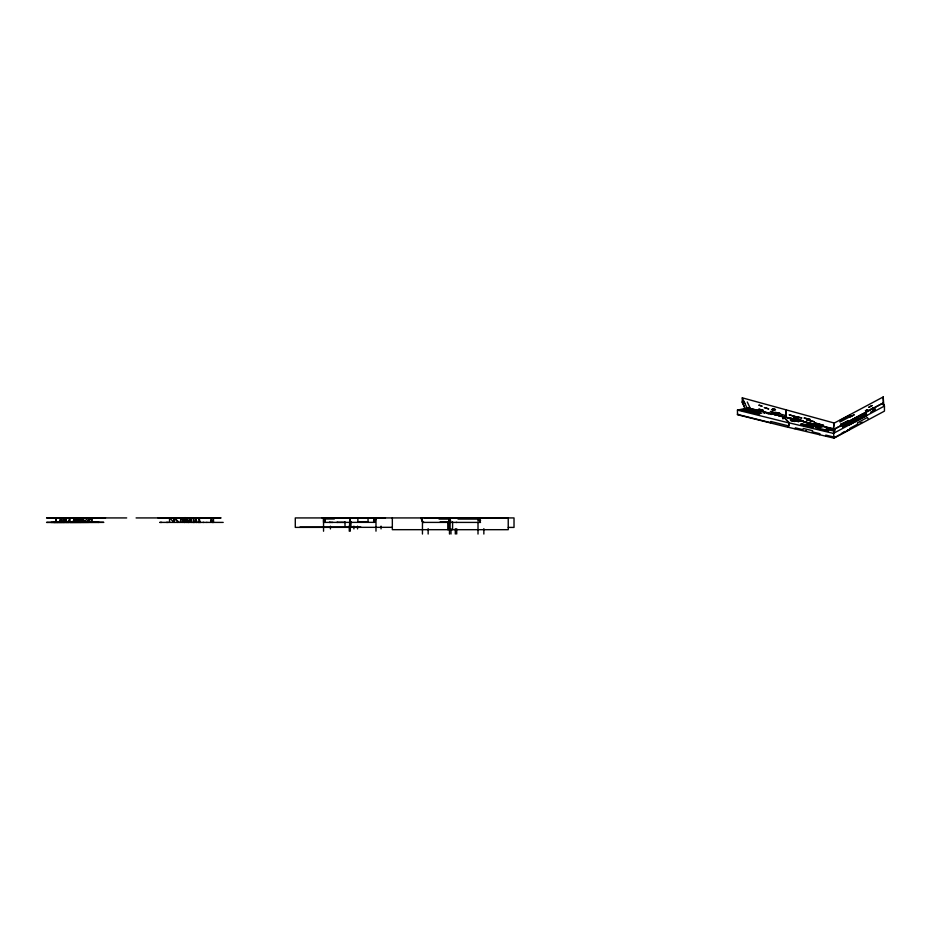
<?xml version="1.0" encoding="UTF-8"?>
<svg xmlns="http://www.w3.org/2000/svg" width="931" height="931" viewBox="0 0 931 931"><rect width="100%" height="100%" fill="white"/><g stroke="black" fill="none" stroke-linecap="round" stroke-linejoin="round"><path stroke-width="1.4" d="M340.746 518.206L357.865 518.171L357.865 521.674L368.048 521.663L368.036 517.857M374.134 520.115L374.134 522.349L374.087 520.115L374.134 522.349L323.534 522.396L323.546 517.927L322.161 517.927M428.155 534.033L428.155 528.668M441.853 518.253L442.446 517.927M449.475 534.045L449.475 517.927L449.487 522.396M455.306 534.045L455.306 528.668M478.01 534.057L478.01 521.965M478.93 520.406L478.93 519.661M883.379 404.298L883.228 396.943L834.118 423.14L833.303 429.936L834.106 423L742.286 397.84L742.286 402.564L745.44 409.291M326.828 517.927L328.562 517.927M325.012 517.927L325.117 522.396L324.488 517.927M376.438 517.892L374.262 522.338L373.82 520.115L373.796 522.326L374.658 522.361L376.171 517.869M785.752 417.204L785.822 409.884M744.3 406.859L742.286 401.436L743.799 401.843M785.729 417.554L785.869 409.675M55.581 522.384L56.058 517.915L56.058 522.407M848.188 425.339L848.188 424.594L858.045 419.311L858.44 420.067L866.691 415.726L866.447 414.493L848.618 424.175L848.234 423.454L848.222 422.721L857.882 417.542L848.257 422.104L857.823 416.983L858.335 418.845M210.767 522.396L211.395 517.927L211.372 522.396M756.996 410.455L755.902 410.164M783.46 416.844L789.313 422.895L788.289 427.271L834.141 438.175L833.524 433.334L834.432 429.051L747.535 407.801L747.535 409.838M834.257 431.041L826.332 429.424L826.332 428.493L834.304 430.809M789.313 422.895L833.536 433.415L834.444 429.133L882.902 403.111L884.45 406.032L884.45 411.118L834.129 438.094M834.246 437.035L834.095 437.745L849.945 429.238L849.561 428.516L857.94 424.024L857.323 422.86L867.331 417.495L868.367 419.159M783.995 417.46L783.506 416.611L782.936 418.962L783.448 416.669L789.29 423.011L788.266 427.376L737.468 414.714L737.468 410.094L747.512 407.976L834.479 429.238L834.653 430.75L832.128 430.134M59.503 522.384L60.55 517.915L60.55 522.407M819.664 434.73L819.92 433.695L812.263 431.868L812.542 430.681L803.255 428.469L802.976 429.668L795.33 427.841L794.969 428.726M738.108 414.272L737.468 414.4L770.577 422.662L770.868 421.487L788.604 425.909M742.286 410.862L742.531 409.873L744.416 409.396L758.556 413.655L757.706 414.411L742.531 409.873M745.638 410.455L745.952 409.186L747.686 408.744L754.96 410.513L753.575 411.06L745.952 409.186M747.686 408.744L747.512 409.407L747.512 407.976M183.698 517.927C180.672 524.083 190.518 516.03 183.5 517.927M63.448 522.372L65.1 517.904L65.1 522.407M373.89 522.314L375.717 517.845M375.88 517.857L374.949 520.138M840.716 426.538L841.659 424.047L840.612 424.233L848.153 420.789L840.705 425.316L843.498 423.57L841.659 424.047M845.011 424.105L846 421.603M67.777 522.372L70.069 517.892L70.069 522.407L88.817 522.349L88.876 517.869L82.859 522.361M60.096 522.384L61.085 517.904L61.085 522.407L63.913 517.904L63.913 522.407M862.42 415.668C865.353 412.107 856.881 416.413 860.291 416.599A2.06 2.06 0 0 0 861.629 416.39M63.238 522.384L66.334 517.904L66.334 522.407M861.757 414.702L854.705 418.252L857.614 416.762A3.456 3.456 0 0 1 857.463 418.1L856.811 419.287M75.562 522.372L78.984 517.892L78.984 522.407M848.292 424.559L850.212 423.43M851.143 422.243L848.874 423.558L853.203 421.289L849.363 422.977L852.831 421.196L851.283 421.894M71.99 522.372L76.33 517.892L76.33 522.407M72.583 522.372L76.726 517.904L76.563 522.372M86.315 522.361L91.366 517.88L91.366 522.407M77.18 522.361L82.324 517.892L82.184 522.361M78.285 522.372L83.604 517.892L83.604 522.407M861.78 415.238L860.989 415.773M85.745 522.349L92.216 517.869L92.064 522.338M843.847 431.903L844.51 431.495M845.022 423.617L846.104 425.49L844.813 423.64M850.236 428.679L849.561 429.086M847.641 429.971L848.618 429.61M856.555 417.53L857.858 416.867M855.007 420.37L857.404 419.078M849.712 423.884L851.656 422.744L848.327 424.559M842.101 432.868L842.834 432.473M848.234 423.454L857.963 418.24M833.524 433.334L884.45 406.032M858.44 420.032L848.607 425.304L848.618 424.175M862.467 422.22L860 423.046M848.292 429.773L847.71 430.087M856.008 417.751L853.32 418.997L854.611 419.986A2.013 2.013 0 0 0 855.775 419.962L856.148 419.811M852.307 420.847C857.695 418.391 846.931 423.535 852.202 421.126M844.661 424.85C852.691 421.149 836.608 428.842 844.568 425.164M759.917 411.595L757.136 410.501M810.04 424.001L809.633 423.826M357.225 517.927L357.876 517.869M357.225 527.097L357.876 527.051M759.638 414.26L758.509 411.618A11.975 0.943 13.9 0 0 756.205 410.664L754.098 410.012M480.512 522.419L422.79 522.396L421.056 517.927L421.696 517.915M456.69 517.939L454.363 517.927M348.927 517.892L349.614 517.904L349.055 518.195M475.427 517.927L476.94 517.927M351.103 517.892L349.707 517.927L349.707 527.388L350.917 527.307L350.917 521.895M79.182 517.939C73.526 516.461 85.989 524.048 79.507 517.939M332.437 517.915L331.855 518.218M57.408 522.384L65.205 522.372M345.017 522.372L341.968 522.372M456.9 522.407L456.062 522.407M322.347 517.927L385.457 517.834M329.76 517.915L347.077 517.904L345.773 517.904M348.904 517.892L363.078 517.892M381.116 517.869L364.987 517.88M450.395 517.927L450.406 519.079L439.095 519.079L439.095 517.927L440.491 517.927M481.781 517.927L482.607 517.927M325.012 518.986L334.31 518.974L334.31 517.904L330.412 518.195M65.81 522.372L68.941 522.372M74.084 522.372L77.517 517.892L77.517 522.407M80.206 522.361L80.473 522.361M49.401 522.396L103.818 522.349L51.217 522.396M57.641 522.384L53.847 522.384L54.463 522.384M203.773 522.396L203.028 522.396M166.463 522.396L168.22 522.396M206.985 522.396L206.705 522.407M329.446 522.384L332.891 522.384M337.767 522.384L336.685 522.384M58.385 517.927L105.517 517.869L46.562 517.927L100.769 517.88L100.001 517.845M51.228 517.927L126.674 517.927M136.101 517.927L220.822 517.927L158.014 517.927M323.464 518.23L324.116 517.927M422.209 519.067L421.475 517.927M480.443 519.079L458.04 519.079L458.192 517.927M449.359 520.394L450.651 520.394M477.824 520.394L480.605 520.394M373.506 520.918L375.17 520.929L374.634 521.686M186.386 522.396L182.453 517.927L182.453 522.407M189.261 522.407L189.668 517.927L191.286 522.407M440.049 522.035L451.116 522.047M48.656 522.396L46.55 522.396L99.058 522.361L98.186 522.349M161.785 522.396L159.76 522.396L223.207 522.407M174.178 522.396L174.423 517.927L179.159 522.396M177.809 522.396L177.577 522.396M180.579 522.396L180.672 517.927L184.501 522.396L184.501 517.927L187.771 522.396L188.807 522.407M182.627 522.396L182.674 517.927L186.212 522.396L186.13 517.927L188.248 522.407M184.291 522.396L184.885 522.396M192.892 522.407L194.404 522.407M196.383 522.407L196.988 522.396M198.152 522.407L200.584 522.407M212.105 522.396L213.746 522.396M329.376 522.384L330.074 522.384M337.581 522.372L341.502 522.372M299.968 527.097L360.844 527.097M392.393 527.318L295.29 527.388L295.29 517.927L514.017 517.927L514.017 527.412L508.268 527.412M437.942 517.927L437.279 517.927M464.162 517.927L470.085 517.939M340.141 517.915L340.979 517.915M343.935 517.892L345.669 517.904M424.094 517.927L508.233 517.939L508.233 529.692L392.335 529.681L392.335 517.915M212.64 522.419L213.49 517.927L213.49 522.407M424.082 522.396L422.79 522.396L421.068 517.95M196.872 522.407L195.964 517.939L195.964 522.407M198.78 522.407L199.071 517.927L200.177 522.396M456.341 517.927L457.074 517.927M365.511 517.88L366.372 517.869M74.946 517.973C67.66 516.786 84.395 524.421 72.653 517.927M814.939 422.895L823.586 425.269M755.227 410.036L759.091 411.467M451.349 517.95L450.441 517.927L450.988 518.218M450.627 529.681L451.349 529.704M771.659 414.423L770.624 414.214M348.904 527.353L349.625 527.388L349.625 521.977M478.057 517.939L479.919 521.302M477.94 517.939L480.408 522.419M752.795 409.745L760.208 413.003M747.256 401.983L750.153 408.104M823.516 425.467L814.881 423.035M353.536 517.845L354.269 517.927M353.536 527.016L354.269 527.097M774.487 414.691L774.941 414.795M759.242 411.386L756.368 410.571M771.496 414.4L766.481 413.096M794.597 420.184L795.318 420.346M805.071 422.011L804.442 421.871M808.422 423.081L806.688 422.907L807.317 423.14M820.514 426.468L822.329 426.898M752.644 409.71L754.319 410.106M805.466 422.104L806.63 422.36L803.546 421.627M834.001 437.046L825.925 435.126L825.681 436.162L825.669 435.475M757.811 411.071L756.356 410.722M763.664 412.584L765.107 412.933M802.371 424.466L805.001 425.095M815.533 427.608L828.101 430.459L828.159 431.402L818.489 429.086L818.221 428.097M816.987 426.328L819.059 426.829M813.147 424.908L813.764 425.048M791.071 418.95L792.758 418.787A4.422 0.675 14.8 0 0 791.653 418.287L787.998 417.798A4.422 0.687 14.8 0 0 789.081 418.298L789.546 418.473M813.357 432.531L814.148 432.729M817.395 426.479L819.175 426.922M768.68 413.76L766.667 413.248M737.468 410.094L789.29 423.011M813.1 424.641L814.311 424.943M806.583 430.867L805.501 430.588M821.479 426.852L820.7 426.654M763.676 412.712L764.572 412.945M753.645 410.152L752.562 409.861M742.286 402.564L744.94 403.274M812.298 424.327L807.677 423.186M809.388 423.337L811.448 424.001M809.19 423.826L810.261 424.187M758.509 411.828L761.744 413.294M178.531 522.396L173.69 517.927L173.69 522.407M174.016 522.396L169.535 517.927L169.535 522.407M188.784 517.927C196.29 521.209 186.456 522.128 186.828 517.927M755.867 411.281L757.147 413.283M848.222 422.721L849.153 424.455M857.823 416.983L858.603 418.438M742.286 397.84L746.871 407.627M883.717 405.171L882.902 403.17L834.455 429.063L834.7 431.076M191.623 522.407L190.064 517.927L190.064 522.407M819.071 428.318L819.233 428.982M194.521 522.407L193.439 517.927L193.439 522.407M747.535 407.801L747.651 408.406M770.472 421.987L770.577 422.662M858.045 419.311L858.126 420.021M883.228 396.943L883.717 405.241M883.414 404.799L883.461 405.509M350.324 522.349L350.312 517.88L350.312 531.182M483.852 528.668L483.852 534.045M456.714 528.668L456.714 534.033M452.582 521.837L452.582 529.681M450.988 528.68L450.988 534.045M447.788 521.872L447.788 529.704M422.453 520.604L422.453 534.033M381.047 526.131L381.047 528.889M375.984 517.857L375.984 531.17M357.551 526.166L357.551 528.924M353.908 526.155L353.908 528.913M349.265 525.887L349.265 531.205M345.017 521.942L345.017 527.353M330.412 526.19L330.412 528.948M323.546 517.927L323.546 531.229M449.103 517.927L449.021 529.681L449.941 529.692L449.941 517.939L449.021 517.927M871.125 409.081L873.965 407.627L871.125 409.081M785.601 415.494L785.566 417.6L778.549 415.715L778.339 413.527L785.601 415.494M849.7 415.226L849.666 416.867L839.925 422.046L839.995 420.405L849.7 415.226M795.435 416.564L789.139 414.807L795.435 416.599M868.786 407.312L872.044 405.579L868.786 407.312M779.782 413.294L775.488 412.433L779.782 413.294M774.848 413.003C788.534 416.89 759.894 408.034 774.848 413.003M794.015 417.658L798.74 419.008L794.015 417.658M764.409 407.58L768.61 408.907L764.409 407.58M775.476 409.57L772.811 408.779L775.476 409.57M806.502 419.753L814.113 421.72L806.502 419.753M866.296 413.213L859.93 416.646L866.296 413.213M854.053 414.854L851.225 416.46A4.702 0.582 -27.9 0 1 849.84 416.913L854.053 414.854M758.858 409.221L763.245 410.303L758.963 409.186M865.446 410.769L867.727 409.628L865.446 410.769M873.045 409.826L875.152 408.697L873.092 409.78M802.906 420.87L798.111 419.439L802.906 420.87M761.942 406.137L759.021 405.171L761.942 406.137M804.233 418.054L810.179 419.462L804.291 418.031M801.684 417.961L796.855 416.797L801.684 417.961M871.009 412.154L875.152 409.989L871.009 412.154M771.52 409.535L774.732 410.524L771.624 409.512M842.648 427.364L846.628 425.223L842.695 427.329M812.949 426.049L820.083 427.713L813.019 426.049M792.793 420.288L790.233 419.846L798.821 421.65L792.793 420.288M809.435 424.85L818.174 426.852L809.435 424.85M790.815 420.521L794.667 421.44L790.815 420.521M804.943 425.444L812.984 427.55L804.943 425.444M811.448 425.979L804.78 424.396L811.448 425.967M801.149 423.849L804.838 424.757L801.149 423.849M801.137 424.641L805.129 425.7L801.137 424.641M351.604 522.372L350.021 522.372L351.546 522.372M846.163 425.444L845.104 423.477L846.163 425.444M374.029 522.349L374.006 520.115L373.994 522.349"/></g></svg>
